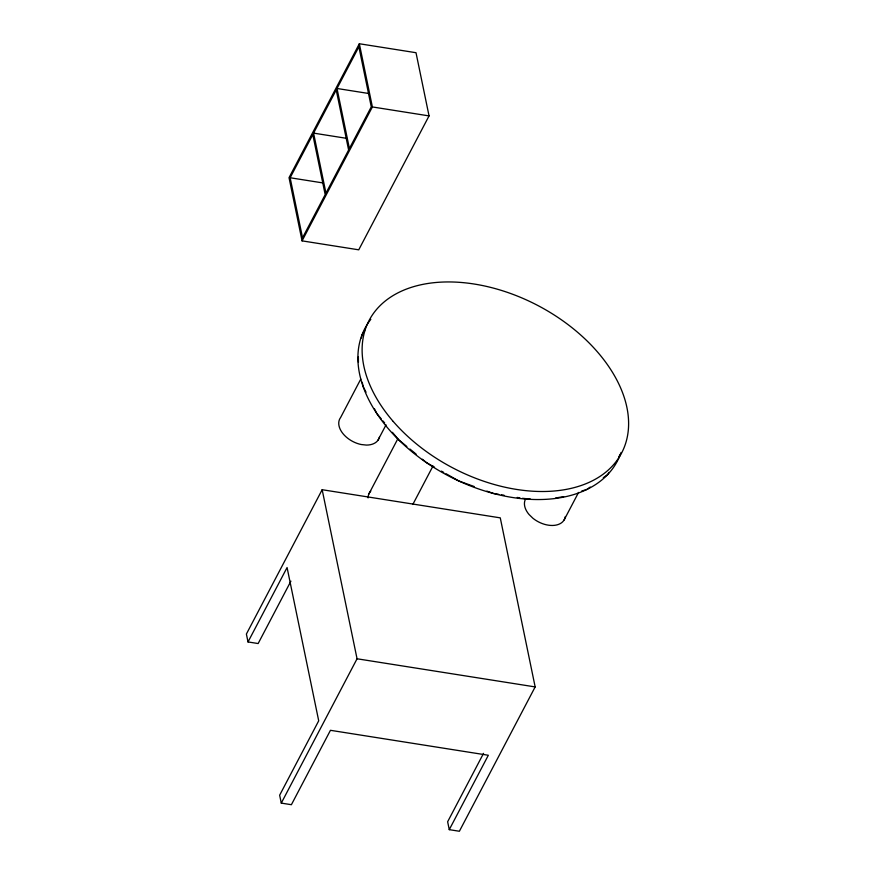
<?xml version="1.0" encoding="UTF-8"?>
<svg xmlns="http://www.w3.org/2000/svg" width="875" height="875" viewBox="0 0 875 875"><rect width="100%" height="100%" fill="white"/><g stroke="black" fill="none" stroke-linecap="round" stroke-linejoin="round"><path stroke-width="1.31" d="M358.356 356.781L358.433 362.294M361.419 337.969L361.878 335.202L364.744 330.652M620.419 454.234L618.953 456.619M621.053 452.495L620.058 455.208A142.592 91.656 27.7 0 1 587.891 488.961L584.959 490.361A142.592 91.656 27.7 0 1 562.067 497.416L558.48 498.028A142.592 91.656 27.7 0 1 494.758 493.817L490.58 492.691A142.592 91.656 27.7 0 1 461.519 482.202L457.461 480.342A142.592 91.656 27.7 0 1 399.514 440.639L396.517 437.653A142.592 91.656 27.7 0 1 378.328 415.767L376.163 412.53A142.592 91.656 27.7 0 1 357.941 360.577L357.897 357.492A142.592 91.656 27.7 0 1 361.222 337.017L362.217 334.305A142.592 91.656 27.7 0 1 370.814 319.342M359.341 43.75L289.034 177.669L302.072 240.866L358.739 249.823L429.045 115.905L416.008 52.708L359.341 43.75L372.378 106.947L302.072 240.866M290.139 177.756L312.791 134.608L325.183 194.644L302.531 237.803L290.139 177.756L323.455 183.017M313.578 133.12L336.23 89.972L348.622 150.008L325.959 193.156L313.578 133.12L346.894 138.381M337.006 88.484L358.881 46.823L371.273 106.859L349.398 148.52L337.006 88.484L368.998 93.537M360.773 379.105L340.616 417.506A21.941 14.098 27.7 0 0 361.134 444.511L366.352 445.08A21.941 14.098 27.7 0 0 379.444 437.095M483.547 753.353L447.639 821.756L449.269 829.653L459.386 831.25L535.161 686.919L500.27 517.858L322.164 489.716L246.389 634.047L248.019 641.944L258.147 643.541L290.905 581.153M248.019 641.944L287.077 567.547L318.708 720.814L279.65 795.211L281.28 803.108L291.397 804.705L330.455 730.308L488.327 755.256L449.269 829.653M377.858 440.42L386.05 424.823M368.769 494.178L397.742 438.977M412.814 504.47L432.972 466.069M281.28 803.108L357.055 658.777L322.164 489.716M564.08 520.023L578.572 492.417M609.055 472.347L607.633 474.6L603.291 477.717M590.253 487.058L586.928 489.442L581.678 491.061M563.642 496.617L555.614 498.006M530.425 499.089L522.495 498.312M372.378 106.947L429.045 115.905M357.055 658.777L535.161 686.919M498.75 494.353L493.369 493.445L486.894 491.116M501.386 494.791L504.033 495.228M517.223 497.438L519.859 497.875M474.184 486.522L458.806 480.977L446.042 473.725M434.514 467.195L426.453 462.623L422.33 459.233M441.427 471.111L443.734 472.423M406.853 446.502L398.508 439.644L392.416 432.316M409.948 449.05L416.139 454.136M381.238 418.873L376.873 413.613L374.434 408.789M382.966 420.941L384.683 423.008M366.023 392.208L363.027 386.291L362.261 382.287M565.316 516.523A21.941 14.098 27.7 0 1 532.919 518.262L529.025 514.478A21.941 14.098 27.7 0 1 525.766 498.684M368.08 497.897A21.941 14.098 27.7 0 1 370.803 491.094M393.225 421.466A142.592 91.656 27.7 0 0 620.539 454.967A142.592 91.656 27.7 0 0 472.314 283.741A142.592 91.656 27.7 0 0 393.225 421.466"/></g></svg>
